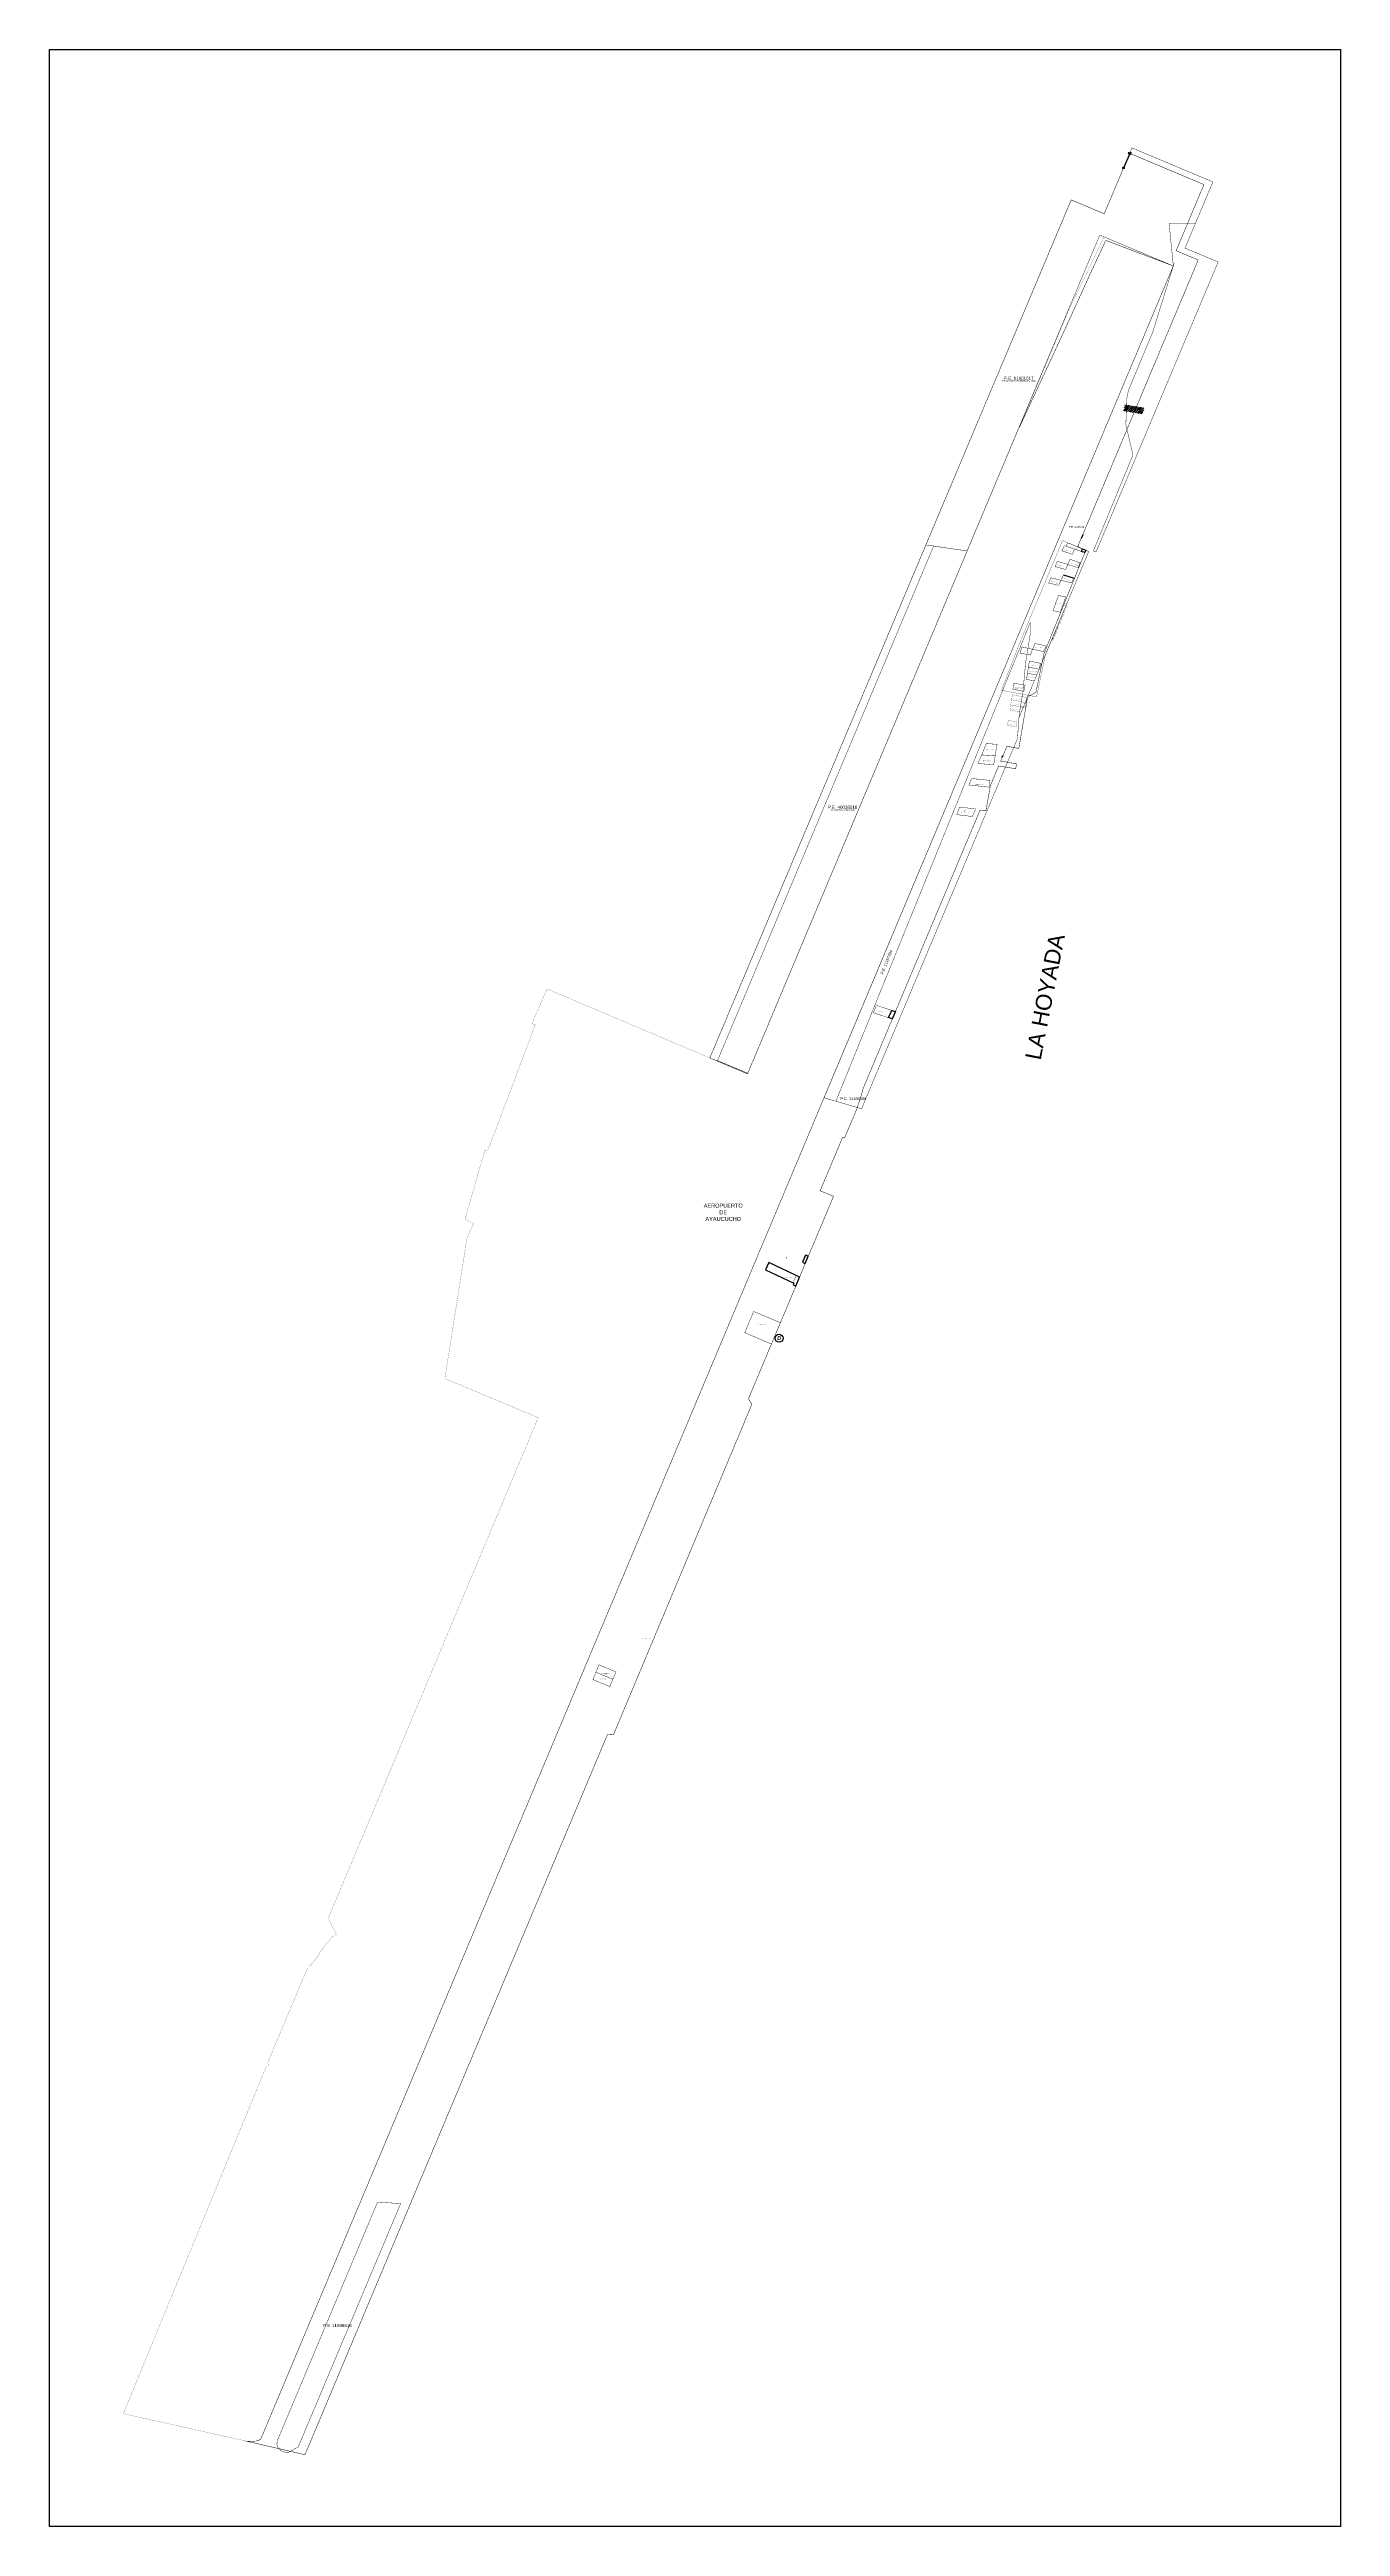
# Model space of a CAD drawing. Header units: metres. Extents: x 585420 to 587038, y 8544092 to 8547198.
import ezdxf
from ezdxf.enums import TextEntityAlignment as Align

# ---------------------------------------------------------------- set-up
doc = ezdxf.new("R2010")
doc.units = ezdxf.units.M
doc.linetypes.add('HIDDEN', pattern=[0.375, 0.25, -0.125])
doc.layers.get('0').update_dxf_attribs({"color": 20})
for name, color, linetype in [('ADQUIRIDO', 1, 'Continuous'), ('Afectaciones', 11, 'Continuous'), ('ASOCIACION BUENOS AIRES', 192, 'Continuous'), ('ASOCIACION MARIA AUXILIADORA', 86, 'Continuous'), ('ASOCIACION SAN FERNANDO', 144, 'Continuous'), ('ASOCIACION VIVIENDA CHAQUIBAMBA', 44, 'Continuous'), ('Codigo predio', 7, 'Continuous'), ('GOBIERNO REGIONAL AYACUCHO', 7, 'Continuous'), ('Partida', 7, 'Continuous'), ('PMD_2024', 3, 'Continuous'), ('Predios Adquiridos Transf', 60, 'Continuous'), ('Transf inters inscirta', 2, 'Continuous')]:
    doc.layers.add(name, color=color, linetype=linetype)
doc.layers.add('NOMBRE_VIA', color=7, linetype='Continuous', lineweight=5)
doc.layers.add('Perímetro Concesión Detalles', color=7, linetype='Continuous', true_color=0x0073e6)
doc.styles.add('ARIAL', font='arial.ttf', dxfattribs={"height": 0.7})
doc.styles.add('ARIAL CURSIVA', font='')
doc.styles.add('NOMBRE_VIA', font='arial.ttf', dxfattribs={"oblique": 10})
doc.styles.get("Standard").update_dxf_attribs({"font": 'arial.ttf'})
doc.styles.get('ARIAL CURSIVA').set_extended_font_data('Arial', italic=True, bold=True)
picture_1 = doc.add_image_def('image1.ecw', size_in_pixel=(74886, 143738))

msp = doc.modelspace()

# ---------------------------------------------------------------- hatches: boundary and pattern name
h = msp.add_hatch()
h.set_pattern_fill('ANSI31', color=256, scale=0.5)
h.paths.add_polyline_path([(586768, 8546752.9), (586791.9, 8546748.9), (586789.7, 8546741.1), (586765.6, 8546745.2)])

# ---------------------------------------------------------------- linework, layer by layer
for points in [[(586773.7, 8547068.1), (586766, 8547049.7)], [(586714.9, 8546589.8), (586712.9, 8546585.2)], [(586690.8, 8546539.5), (586704.2, 8546535.5)]]:
    msp.add_lwpolyline(points)
for centre, radius in [((586766, 8547049.7), 1), ((586773.7, 8547068.1), 1.67)]:
    msp.add_circle(centre, radius)
at = {"layer": 'ADQUIRIDO', "color": 3, "const_width": 0.5}
for points in [[(586700.4, 8547009.8), (586741.8, 8546992.3), (586776.6, 8547074.9), (586878, 8547032.3), (586856.2, 8546980.5), (586823.1, 8546980.6), (586828.4, 8546926.9), (586736.2, 8546965.6), (586569.9, 8546569.5), (586526.5, 8546575.9), (586518.2, 8546576.9)], [(586828.4, 8546926.9), (586823.1, 8546980.6), (586856.2, 8546980.5), (586843.1, 8546949.3), (586884.6, 8546931.9), (586731.7, 8546568.5), (586728.7, 8546569.3), (586728.2, 8546569.6), (586777.8, 8546689.8), (586768.9, 8546727.9), (586770.2, 8546761), (586772.1, 8546770.8), (586802.7, 8546844.2)], [(586405.4, 8545879.4), (586649, 8546479.7), (586649, 8546464.8), (586643.3, 8546429.4), (586639.9, 8546392.8), (586635.3, 8546365.3), (586635, 8546360.8), (586641.1, 8546375.4), (586722.4, 8546568.8), (586708.5, 8546574.6), (586770.3, 8546721.9), (586768.9, 8546727.9), (586770.2, 8546761), (586772.1, 8546770.8), (586802.7, 8546844.2), (586828.4, 8546926.9), (586390.6, 8545883.7)], [(586405.4, 8545879.4), (586649, 8546479.7), (586649, 8546464.8), (586643.3, 8546429.4), (586639.9, 8546392.8), (586635.3, 8546365.3), (586635, 8546360.8), (586641.1, 8546375.4), (586722.4, 8546568.8), (586708.5, 8546574.6), (586770.3, 8546721.9), (586768.9, 8546727.9), (586770.2, 8546761), (586772.1, 8546770.8), (586802.7, 8546844.2), (586828.4, 8546926.9), (586390.6, 8545883.7)], [(586257, 8545930.4), (586294.9, 8545914.5), (586569.9, 8546569.5), (586527.9, 8546575.6), (586257, 8545930.4)], [(586633, 8546334.2), (586635.3, 8546365.3), (586639.9, 8546392.8), (586643.3, 8546429.4), (586649, 8546464.8), (586649, 8546479.7), (586405.4, 8545879.4), (586437.6, 8545870)], [(585859.8, 8544497), (585830.8, 8544498.8), (585705, 8544199.3), (585704.6, 8544194.5), (585706.5, 8544190), (585711.2, 8544186.1), (585718.3, 8544184.5), (585731.3, 8544191.7), (585859.8, 8544497)]]:
    msp.add_lwpolyline(points, close=True, dxfattribs=at)
at = {"layer": 'ADQUIRIDO', "color": 5}
for points, const_width in [([(586691.7, 8546576), (586704.6, 8546571.7), (586701.8, 8546565.3), (586688.7, 8546569.7)], 0.5), ([(586695.9, 8546579.8), (586714.6, 8546572), (586713.3, 8546568.9), (586694, 8546575.3)], 0.5), ([(586696.2, 8546552.7), (586682.9, 8546556.4), (586680.3, 8546549.9), (586693.5, 8546546.2)], 0.5), ([(586699, 8546559), (586711.5, 8546554.5), (586709.2, 8546548.5), (586696.1, 8546552.4)], 0.5), ([(586674.8, 8546535.9), (586687.6, 8546532.6), (586684.7, 8546526.4), (586672.1, 8546529.2)], 0.5), ([(586690.8, 8546539.5), (586703.7, 8546535.7), (586700.9, 8546529.4), (586687.6, 8546532.6)], 0.5), ([(586655.1, 8546453.4), (586669, 8546450.3), (586665.8, 8546443.2), (586651.9, 8546446.4)], 0.5), ([(586638.6, 8546449.1), (586651.9, 8546446.2), (586649.3, 8546439), (586636.2, 8546441.5)], 0.5), ([(586660.3, 8546421.1), (586646.7, 8546423.8), (586645.7, 8546416.1), (586657.3, 8546413.9)], 0.5), ([(586646.6, 8546423.9), (586648.1, 8546431.4), (586661.8, 8546428.6), (586660.3, 8546421.1)], 0.5), ([(586626.9, 8546389.2), (586644.8, 8546385.6), (586644.5, 8546383.4), (586642.8, 8546379.4), (586625.7, 8546382.8)], 0.25), ([(586628.8, 8546403.6), (586642.6, 8546401), (586641, 8546393.5), (586627.2, 8546396.1)], 0.5), ([(586657.3, 8546413.9), (586645.7, 8546416.1), (586644.1, 8546408.5), (586654.2, 8546406.6)], 0.5), ([(586631.4, 8546348.6), (586620.5, 8546350.8), (586621.5, 8546357.2), (586632.5, 8546355)], 0.25), ([(586623.6, 8546370), (586624.6, 8546376.4), (586636.9, 8546374), (586635.9, 8546367.6)], 0.25), ([(586642.8, 8546379.4), (586625.7, 8546382.8), (586624.6, 8546376.4), (586640.2, 8546373.3), (586641.1, 8546375.4)], 0.25), ([(586642.8, 8546379.4), (586640.2, 8546373.3), (586642.7, 8546372.8), (586643.7, 8546379.2)], 0.25), ([(586642.8, 8546379.4), (586643.7, 8546379.2), (586644.5, 8546383.4)], 0.25), ([(586575.7, 8546284.1), (586598.6, 8546281.8), (586597.5, 8546273.3), (586572.1, 8546276)], 0.5), ([(586556.8, 8546238.9), (586560.5, 8546248.3), (586580.5, 8546246), (586580.1, 8546244.7), (586576.5, 8546236.4)], 0.5), ([(586475.4, 8545993.3), (586456.2, 8545999.6), (586452.3, 8545990.4), (586471.2, 8545984.2)], 0.5), ([(586104.6, 8545163.3), (586100.7, 8545154.1), (586122, 8545145.3), (586125.8, 8545154.5)], 0.5), ([(586108.4, 8545172.6), (586104.6, 8545163.3), (586125.8, 8545154.5), (586129.7, 8545163.7)], 0.5)]:
    msp.add_lwpolyline(points, close=True, dxfattribs=dict(at, const_width=const_width))
at = {"layer": 'ADQUIRIDO', "color": 5, "const_width": 0.5, "elevation": 2810}
for points in [[(586594.1, 8546327.9), (586607.5, 8546327), (586604.9, 8546312.7), (586588.1, 8546313.7)], [(586583.5, 8546302.9), (586588.1, 8546313.7), (586605.2, 8546312.6), (586603.2, 8546301.5)]]:
    msp.add_lwpolyline(points, close=True, dxfattribs=at)
at = {"layer": 'ADQUIRIDO', "color": 5, "lineweight": 0, "const_width": 0.5}
for points in [[(586355.6, 8545660.9), (586351.7, 8545651.7), (586317.3, 8545667.8), (586321.2, 8545677)], [(586335.8, 8545601.6), (586302.4, 8545615.8), (586291.1, 8545589.1), (586324.6, 8545574.9)]]:
    msp.add_lwpolyline(points, close=True, dxfattribs=at)
at = {"layer": 'Afectaciones'}
for points in [[(586614.3, 8546312.6), (586614.7, 8546312.6), (586613.9, 8546310.7)], [(586475.4, 8545993.3), (586480, 8545991.8), (586476.1, 8545982.6), (586471.2, 8545984.2)], [(586359.9, 8545658.9), (586356.3, 8545660.6), (586345.2, 8545665.8), (586321.2, 8545677.1), (586317.3, 8545667.8), (586352.7, 8545651.2), (586351.7, 8545649.3), (586355.2, 8545647.6)], [(586370.8, 8545684.9), (586367.2, 8545686.5), (586363.4, 8545677.6), (586367, 8545675.9)]]:
    msp.add_lwpolyline(points, close=True, dxfattribs=at)
at = {"layer": 'ASOCIACION BUENOS AIRES', "const_width": 0.3}
msp.add_lwpolyline([(586613.1, 8546395), (586623.9, 8546392.7), (586651.5, 8546387.5), (586657, 8546386.6), (586667.7, 8546438), (586722.3, 8546569), (586689.5, 8546582.6), (586635.8, 8546454)], close=True, dxfattribs=at)
at = {"layer": 'ASOCIACION BUENOS AIRES'}
msp.add_lwpolyline([(586714.6, 8546572), (586718.9, 8546570.3), (586717.5, 8546567.4), (586713.3, 8546568.9)], close=True, dxfattribs=at)
at = {"layer": 'ASOCIACION BUENOS AIRES', "color": 5, "const_width": 0.5}
msp.add_lwpolyline([(586684.4, 8546513.6), (586693.5, 8546511.8), (586686.6, 8546492.5), (586677.6, 8546494.8)], close=True, dxfattribs=at)
at = {"layer": 'ASOCIACION MARIA AUXILIADORA'}
msp.add_circle((586334.2, 8545582.1), 4.97, dxfattribs=at)
at = {"layer": 'Perímetro Concesión Detalles', "color": 11, "ltscale": 75, "true_color": 0xf27172, "const_width": 0.2}
msp.add_lwpolyline([(585512.1, 8544233.5), (585512.1, 8544233.5), (585512.1, 8544233.5), (585512.1, 8544233.5), (585512.1, 8544233.5), (585512.1, 8544233.5), (585666.6, 8544199), (585671.3, 8544198.7), (585674.2, 8544198.7), (585678.2, 8544199.1), (585681.8, 8544200.2), (585684.4, 8544201.6), (586828.4, 8546926.9), (586828.4, 8546926.9), (586828.4, 8546926.9), (586741.6, 8546963.4), (586723.6, 8546925.4), (586698.5, 8546874.4), (586687.3, 8546847.8), (586635.5, 8546724.6), (586635.1, 8546724.7), (586294.6, 8545913.7), (586043.3, 8546020.2), (586024.4, 8545976.9), (586028.5, 8545975.1), (586028.5, 8545975.1), (585968.9, 8545817.4), (585968.9, 8545817.4), (585965.2, 8545817.6), (585965.2, 8545817.6), (585965.2, 8545817.6), (585940.4, 8545731.4), (585951, 8545726.2), (585942.9, 8545707.5), (585915.2, 8545531.7), (586032.2, 8545482.5), (585769, 8544854.7), (585779.1, 8544834.9), (585773.7, 8544831.4), (585766.1, 8544822.3), (585749.9, 8544799.3), (585742.7, 8544791.6), (585693.3, 8544674.3), (585693.8, 8544669.5), (585693.8, 8544669.5), (585693.8, 8544669.5), (585693.8, 8544669.5), (585691.5, 8544669.5), (585512.1, 8544233.5), (585512.1, 8544233.5), (585512.1, 8544233.5), (585512.1, 8544233.5)], close=True, dxfattribs=at)
at = {"layer": 'PMD_2024', "color": 6, "linetype": 'HIDDEN', "const_width": 0.6}
msp.add_lwpolyline([(586634.7, 8546321.7), (586619.8, 8546324.7), (586612, 8546306), (586631.8, 8546302.5), (586630.9, 8546296.4), (586609.4, 8546299.8), (586599.1, 8546275.3), (586593.5, 8546243.6), (586586, 8546244.2), (586439.1, 8545894.3), (586438.4, 8545890.6), (586432.2, 8545871.1), (586416.3, 8545833.4), (586414, 8545834.5), (586385.7, 8545767.2), (586402.4, 8545760.1), (586295.8, 8545506.3), (586300.1, 8545499.4), (586126.5, 8545084.8), (586119.1, 8545085.3), (585739.8, 8544182), (585721.8, 8544186.2), (585666.6, 8544199), (585671.3, 8544198.7), (585674.2, 8544198.7), (585678.2, 8544199.1), (585681.8, 8544200.2), (585684.4, 8544201.6), (586828.4, 8546926.9), (586743.8, 8546958.9), (586728.2, 8546925.7), (586704.8, 8546874.4), (586692.7, 8546847.8), (586635.5, 8546724.6), (586635.1, 8546724.7), (586294.6, 8545913.7), (586247.4, 8545933.7), (586700.4, 8547009.8), (586741.8, 8546992.3), (586773.7, 8547068.1), (586866.8, 8547029), (586831.9, 8546946), (586859.6, 8546934.4), (586708.6, 8546575), (586718.7, 8546570.3), (586666.2, 8546440.6), (586656.2, 8546392.3), (586645.7, 8546386.5)], close=True, dxfattribs=at)

# ---------------------------------------------------------------- texts
at = {"color": 11, "true_color": 0xf27172, "insert": (586118.3, 8545759.3), "char_height": 5, "attachment_point": 1}
msp.add_mtext_dynamic_manual_height_columns('{\\fArial|b0|i0|c0|p32;\\P\\pxqc;AEROPUERTO\\PDE\\PAYAUCUCHO}', width=291.725, gutter_width=1, heights=[0], dxfattribs=at)
at = {"layer": 'ASOCIACION MARIA AUXILIADORA', "style": 'ARIAL CURSIVA'}
msp.add_text('D', height=4.93, dxfattribs=at).set_placement((586331.8, 8545579.9))
at = {"layer": 'ASOCIACION SAN FERNANDO'}
msp.add_text('2', height=2.5, dxfattribs=at).set_placement((586343.5, 8545682.7), align=Align.MIDDLE)
at = {"layer": 'ASOCIACION VIVIENDA CHAQUIBAMBA', "insert": (586566.6, 8546244.9), "char_height": 2.5, "attachment_point": 1}
msp.add_mtext_dynamic_manual_height_columns('6', width=0.2, gutter_width=1, heights=[0], dxfattribs=at)
at = {"layer": 'Codigo predio', "color": 7, "lineweight": 15, "style": 'ARIAL'}
for s, height, p in [('PM2G-AERAYACUCHO-PU-0004', 2, (586635.1, 8546781.9)), ('PM2G-AERAYACUCHO-PU-0001', 1.5, (586413.6, 8546243.9))]:
    msp.add_text(s, height=height, dxfattribs=at).set_placement(p, align=Align.CENTER)
at = {"layer": 'Codigo predio', "color": 5, "lineweight": 15, "style": 'ARIAL'}
for s, p in [('PM2G-AERAYACUCHO-PU-254', (586704, 8546573.7)), ('PM2G-AERAYACUCHO-PU-251', (586687.3, 8546550.5)), ('PM2G-AERAYACUCHO-PU-219', (586696.6, 8546569.3)), ('PM2G-AERAYACUCHO-PU-258', (586704.7, 8546552.3)), ('PM2G-AERAYACUCHO-PU-220', (586679.4, 8546529.8)), ('PM2G-AERAYACUCHO-PU-261', (586694.7, 8546533.8))]:
    msp.add_text(s, height=0.5, rotation=340.9123, dxfattribs=at).set_placement(p, align=Align.CENTER)
for s, p in [('PM2G-AERAYACUCHO-PU-236', (586685.7, 8546503.5)), ('PM2G-AERAYACUCHO-PU-215', (586643.7, 8546443.1)), ('PM2G-AERAYACUCHO-PU-246', (586652.7, 8546418.1)), ('PM2G-AERAYACUCHO-PU-245', (586654.1, 8546425.6)), ('PM2G-AERAYACUCHO-PU-242', (586659.9, 8546448.1)), ('PM2G-AERAYACUCHO-PU-221', (586635.1, 8546397.4)), ('PM2G-AERAYACUCHO-PU-247', (586650.3, 8546411)), ('PM2G-AERAYACUCHO-PU-136', (586629.5, 8546370.9)), ('PM2G-AERAYACUCHO-PU-137', (586633.8, 8546376.2)), ('PM2G-AERAYACUCHO-PU-218', (586636.7, 8546382.4)), ('PM2G-AERAYACUCHO-PU-295', (586642.7, 8546374)), ('PM2G-AERAYACUCHO-PU-297', (586646.7, 8546379.6)), ('PM2G-AERAYACUCHO-PU-134', (586626.4, 8546351.7)), ('PM2G-AERAYACUCHO-PU-208', (586595, 8546305.8)), ('PM2G-AERAYACUCHO-PU-209', (586598.5, 8546320.3)), ('PM2G-AERAYACUCHO-PU-205', (586585.2, 8546276.6)), ('PM2G-AERAYACUCHO-PU-100B', (586346.3, 8545658.1)), ('PM2G-AERAYACUCHO-PU-033', (586312.1, 8545598.8)), ('PM2G-AERAYACUCHO-PU-042', (586113, 8545155.1)), ('PARTIDA N° 11191185', (586113.2, 8545154.3)), ('PM2G-AERAYACUCHO-PU-043', (586116.1, 8545162)), ('MTC', (586113, 8545153.4)), ('PARTIDA N° 11165881', (586116.7, 8545161.3)), ('MTC', (586116.5, 8545160.4))]:
    msp.add_text(s, height=0.5, dxfattribs=at).set_placement(p, align=Align.CENTER)
at = {"layer": 'Codigo predio', "lineweight": 15, "style": 'ARIAL'}
for s, p in [('PM2G-AERAYACUCHO-PU-201', (586567.4, 8546241.1)), ('PM2G-AERAYACUCHO-PU-152', (586463.3, 8545991.4)), ('PM2G-AERAYACUCHO-PU-080', (586167.5, 8545205.9))]:
    msp.add_text(s, height=0.5, dxfattribs=at).set_placement(p, align=Align.CENTER)
at = {"layer": 'GOBIERNO REGIONAL AYACUCHO', "lineweight": 40, "style": 'ARIAL'}
msp.add_text('LA HOYADA', height=20, rotation=78.9852, dxfattribs=at).set_placement((586662, 8545930))
at = {"layer": 'NOMBRE_VIA', "color": 6, "lineweight": 0, "ltscale": 4, "extrusion": (0.001547, 0.001398, 0.999998), "style": 'NOMBRE_VIA', "oblique": 10}
msp.add_text('PMD AEROPUERTO DE AYACUCHO  2021', height=1.75, rotation=67.3403, dxfattribs=at).set_placement((586676.3, 8546446.3, 12856.7))
at = {"layer": 'NOMBRE_VIA', "color": 0, "lineweight": 0, "ltscale": 4, "extrusion": (0.001547, 0.001398, 0.999998), "style": 'NOMBRE_VIA', "oblique": 10}
msp.add_text('calle 01', height=1, rotation=67.3403, dxfattribs=at).set_placement((586691.7, 8546490.6, 12856.8))
at = {"layer": 'Partida', "lineweight": 15, "style": 'ARIAL'}
for p in [(586175.4, 8545223.8), (586167.5, 8545205.2)]:
    msp.add_text('11031775', height=0.5, dxfattribs=at).set_placement(p, align=Align.CENTER)
at = {"layer": 'Predios Adquiridos Transf', "color": 60, "char_height": 4, "attachment_point": 1}
for s, width, insert in [('\\pxqc;P.E. 11101017', 94.78, (586587.3, 8546788.1)), ('\\pxqc;P.E. 40038518', 50.318, (586388.6, 8546250.1)), ('P.E{\\H0.625x;. }11089616', 51.531, (585762.6, 8544346.1))]:
    msp.add_mtext_dynamic_manual_height_columns(s, width=width, gutter_width=1, heights=[0], dxfattribs=dict(at, insert=insert))
at = {"layer": 'Transf inters inscirta', "color": 92}
msp.add_text('P.E. 11167494', height=2, dxfattribs=at).set_placement((586707.1, 8546598.7), align=Align.CENTER)
at = {"layer": 'Transf inters inscirta', "color": 92, "insert": (586457.7, 8546031.1), "char_height": 3.5, "attachment_point": 1, "rotation": 67.7773}
msp.add_mtext_dynamic_manual_height_columns('\\pxqc;P.E. 11167494', width=50.318, gutter_width=1, heights=[0], dxfattribs=at)
at = {"layer": 'Transf inters inscirta', "color": 3, "insert": (586411.1, 8545884.3), "char_height": 3.5, "attachment_point": 1}
msp.add_mtext_dynamic_manual_height_columns('P.E. 11166306', width=50.318, gutter_width=1, heights=[0], dxfattribs=at)

# ---------------------------------------------------------------- pictures from other files: only their frames are drawn
image = msp.add_image(picture_1, insert=(585419.6, 8544092), size_in_units=(1618.3, 3106.3))
image.dxf.flags = 7

doc.saveas('drawing.dxf')
